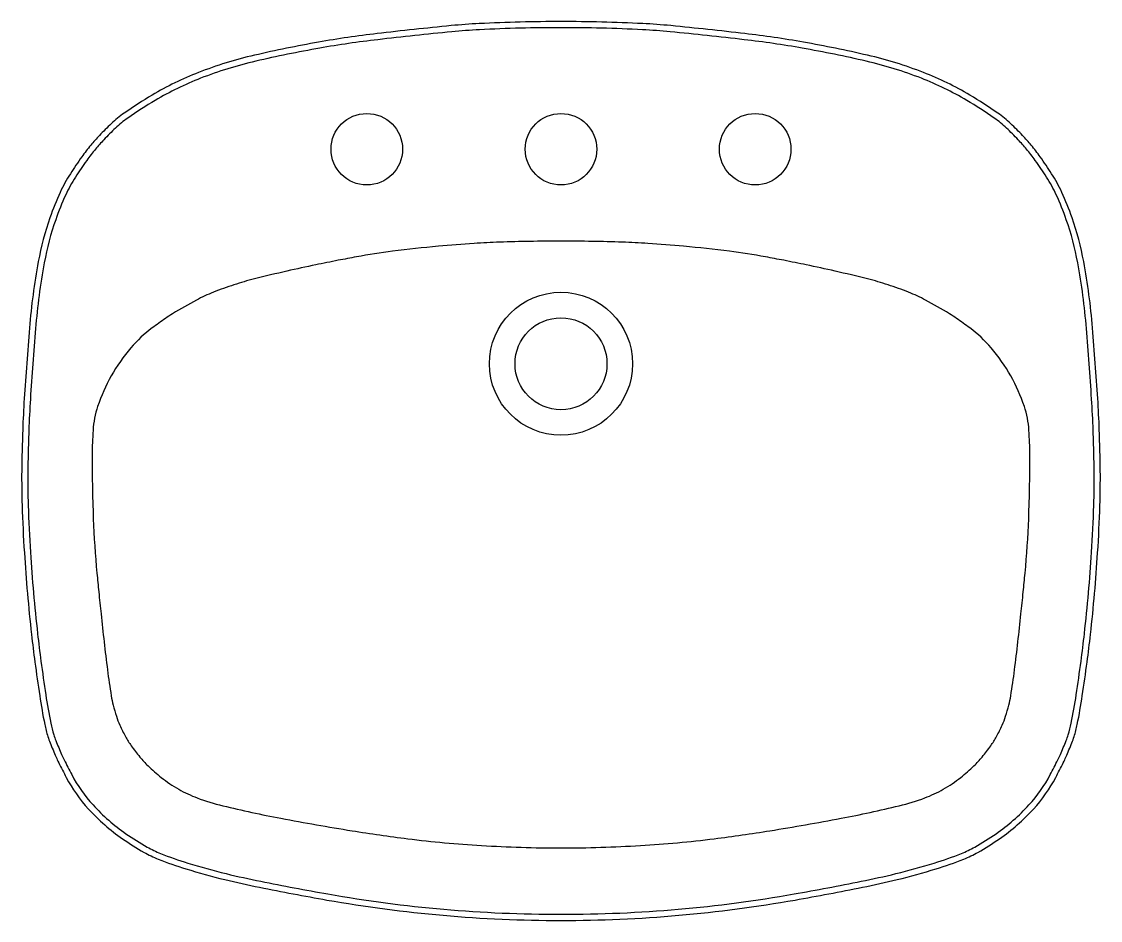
# Model space of a CAD drawing. Extents: x -825.481 to -824.954, y 506.442 to 506.882.
import ezdxf

# ---------------------------------------------------------------- set-up
doc = ezdxf.new("R2010")
doc.units = 0
doc.header["$LTSCALE"] = 50
doc.header["$MEASUREMENT"] = 0
doc.linetypes.add('HIDDEN', pattern=[0.375, 0.25, -0.125])
doc.layers.add('A-PECAS', color=2, linetype='CONTINUOUS')
doc.layers.add('ESC1-50', color=1, linetype='CONTINUOUS')

# ---------------------------------------------------------------- blocks, each defined once
blk = doc.blocks.new('L-43-S')
at = {"layer": 'A-PECAS'}
for points in [[(0, -0.035, 0.006249), (-0.01991, -0.03525, 0.006186), (-0.04, -0.036, 0.011988), (-0.05372, -0.03701, 0.004519), (-0.09, -0.0409, 0.014776), (-0.11854, -0.04508, 0.013271), (-0.15, -0.0515, 0.035994), (-0.17737, -0.05996, 0.040982), (-0.2, -0.071, 0.01876), (-0.21361, -0.07978, 0.03685), (-0.22, -0.085, 0.012932), (-0.22579, -0.09078, 0.016733), (-0.23, -0.0955, 0.018462), (-0.23442, -0.10122, 0.01337), (-0.24, -0.1095, 0.032867), (-0.24498, -0.1186, 0.025472), (-0.25, -0.131, 0.037612), (-0.25568, -0.15251, 0.025501), (-0.26, -0.185, 0.003806), (-0.26255, -0.21958, 0.008551), (-0.2633, -0.235, 0.001677), (-0.2637, -0.24899, 0.003906), (-0.2638, -0.255, 0.010465), (-0.2636, -0.2719, 0.007651), (-0.2625, -0.295, 0.006047), (-0.261, -0.31491, 0.005983), (-0.259, -0.335, 0.005336), (-0.25734, -0.34852, 0.004367), (-0.255, -0.365, 0.011845), (-0.25254, -0.37902, 0.02732), (-0.251, -0.385, 0.018467), (-0.24989, -0.38809, 0.008099), (-0.247, -0.395, 0.012687), (-0.2457, -0.39778, 0.004795), (-0.242, -0.405, 0.06487), (-0.23111, -0.4205, 0.055687), (-0.2145, -0.435, 0.021799), (-0.20393, -0.44167, 0.035434), (-0.197, -0.445, 0.019745), (-0.18346, -0.44976, 0.014412), (-0.1645, -0.455, 0.010865), (-0.14746, -0.45879, 0.005654), (-0.1145, -0.465, 0.021919), (-0.05765, -0.47249, 0.021782), (0, -0.475, 0.021782), (0.05765, -0.47249, 0.021919), (0.1145, -0.465, 0.005654), (0.14746, -0.45879, 0.010865), (0.1645, -0.455, 0.014412), (0.18346, -0.44976, 0.019745), (0.197, -0.445, 0.035434), (0.20393, -0.44167, 0.021799), (0.2145, -0.435, 0.055687), (0.23111, -0.4205, 0.06487), (0.242, -0.405, 0.004795), (0.2457, -0.39778, 0.012687), (0.247, -0.395, 0.008099), (0.24989, -0.38809, 0.018467), (0.251, -0.385, 0.02732), (0.25254, -0.37902, 0.011845), (0.255, -0.365, 0.004367), (0.25734, -0.34852, 0.005336), (0.259, -0.335, 0.005983), (0.261, -0.31491, 0.006047), (0.2625, -0.295, 0.007651), (0.2636, -0.2719, 0.010465), (0.2638, -0.255, 0.003906), (0.2637, -0.24899, 0.001677), (0.2633, -0.235, 0.008551), (0.26255, -0.21958, 0.003806), (0.26, -0.185, 0.025501), (0.25568, -0.15251, 0.037612), (0.25, -0.131, 0.025472), (0.24498, -0.1186, 0.032867), (0.24, -0.1095, 0.01337), (0.23442, -0.10122, 0.018462), (0.23, -0.0955, 0.016733), (0.22579, -0.09078, 0.012932), (0.22, -0.085, 0.03685), (0.21361, -0.07978, 0.01876), (0.2, -0.071, 0.040982), (0.17737, -0.05996, 0.035994), (0.15, -0.0515, 0.013271), (0.11854, -0.04508, 0.014776), (0.09, -0.0409, 0.004519), (0.05372, -0.03701, 0.011988), (0.04, -0.036, 0.006186), (0.01991, -0.03525, 0.006249)], [(0, -0.1425, 0.004166), (-0.01528, -0.14263, 0.004325), (-0.03, -0.143, 0.008151), (-0.04249, -0.14363, 0.005802), (-0.06, -0.145, 0.009875), (-0.08238, -0.14746, 0.012465), (-0.1, -0.1502, 0.003363), (-0.10892, -0.15188, 0.002698), (-0.12, -0.1541, 0.005673), (-0.13404, -0.15716, 0.004965), (-0.15, -0.161, 0.017077), (-0.15996, -0.16387, 0.016591), (-0.17, -0.1675, 0.02572), (-0.17834, -0.17135, 0.017591), (-0.19, -0.178, 0.014231), (-0.19353, -0.18032, 0.007526), (-0.2, -0.185, 0.056273), (-0.21037, -0.19472, 0.047515), (-0.22, -0.2085, 0.047831), (-0.22665, -0.2234, 0.066187), (-0.2289, -0.235, 0.004918), (-0.22922, -0.24132, 0.008463), (-0.2293, -0.245, 0.011111), (-0.22876, -0.27835, 0.013874), (-0.227, -0.305, 0.001465), (-0.22611, -0.31421, 0.00125), (-0.225, -0.325, 0.004921), (-0.22185, -0.35238, 0.01064), (-0.22, -0.365, 0.019519), (-0.21903, -0.36966, 0.016761), (-0.2175, -0.375, 0.027716), (-0.2158, -0.37941, 0.020926), (-0.213, -0.385, 0.026051), (-0.21021, -0.38946, 0.019708), (-0.206, -0.395, 0.030068), (-0.20199, -0.39931, 0.020513), (-0.1955, -0.405, 0.039978), (-0.187, -0.4108, 0.041406), (-0.178, -0.415, 0.028604), (-0.16544, -0.41884, 0.012898), (-0.137, -0.425, 0.006932), (-0.10221, -0.43111, 0.008908), (-0.075, -0.435, 0.01609), (-0.03891, -0.43833, 0.014983), (0, -0.4395, 0.014983), (0.03891, -0.43833, 0.01609), (0.075, -0.435, 0.008908), (0.10221, -0.43111, 0.006932), (0.137, -0.425, 0.012898), (0.16544, -0.41884, 0.028604), (0.178, -0.415, 0.041406), (0.187, -0.4108, 0.039978), (0.1955, -0.405, 0.020513), (0.20199, -0.39931, 0.030068), (0.206, -0.395, 0.019708), (0.21021, -0.38946, 0.026051), (0.213, -0.385, 0.020926), (0.2158, -0.37941, 0.027716), (0.2175, -0.375, 0.016761), (0.21903, -0.36966, 0.019519), (0.22, -0.365, 0.01064), (0.22185, -0.35238, 0.004921), (0.225, -0.325, 0.00125), (0.22611, -0.31421, 0.001465), (0.227, -0.305, 0.013874), (0.22876, -0.27835, 0.011111), (0.2293, -0.245, 0.008463), (0.22922, -0.24132, 0.004918), (0.2289, -0.235, 0.066187), (0.22665, -0.2234, 0.047831), (0.22, -0.2085, 0.047515), (0.21037, -0.19472, 0.056273), (0.2, -0.185, 0.007526), (0.19353, -0.18032, 0.014231), (0.19, -0.178, 0.017591), (0.17834, -0.17135, 0.02572), (0.17, -0.1675, 0.016591), (0.15996, -0.16387, 0.017077), (0.15, -0.161, 0.004965), (0.13404, -0.15716, 0.005673), (0.12, -0.1541, 0.002698), (0.10892, -0.15188, 0.003363), (0.1, -0.1502, 0.012465), (0.08238, -0.14746, 0.009875), (0.06, -0.145, 0.005802), (0.04249, -0.14363, 0.008151), (0.03, -0.143, 0.004325), (0.01528, -0.14263, 0.004166)]]:
    blk.add_lwpolyline(points, format="xyb", close=True, dxfattribs=at)
for centre, radius in [((0, -0.0975), 0.0175), ((0, -0.2025), 0.035)]:
    blk.add_circle(centre, radius, dxfattribs=at)
at = {"layer": 'ESC1-50'}
blk.add_lwpolyline([(0, -0.038, 0.006249), (-0.01983, -0.03825, 0.006186), (-0.03985, -0.039, 0.011988), (-0.05343, -0.04, 0.004519), (-0.08965, -0.04388, 0.014776), (-0.11802, -0.04803, 0.013271), (-0.14932, -0.05442, 0.035994), (-0.17628, -0.06276, 0.040982), (-0.19847, -0.07358, 0.01876), (-0.21189, -0.08224, 0.03685), (-0.21794, -0.08718, 0.012932), (-0.22362, -0.09285, 0.016733), (-0.22769, -0.09742, 0.018462), (-0.23198, -0.10297, 0.01337), (-0.23747, -0.11111, 0.032867), (-0.24226, -0.11986, 0.025472), (-0.24717, -0.13198, 0.037612), (-0.25273, -0.15305, 0.025501), (-0.25701, -0.18524, 0.003806), (-0.25955, -0.21978, 0.008551), (-0.2603, -0.2351, 0.001677), (-0.2607, -0.24907, 0.003906), (-0.2608, -0.25503, 0.010465), (-0.26061, -0.27181, 0.007651), (-0.25951, -0.29481, 0.006047), (-0.25801, -0.31465, 0.005983), (-0.25602, -0.33467, 0.005336), (-0.25437, -0.34812, 0.004367), (-0.25203, -0.36455, 0.011845), (-0.2496, -0.37843, 0.02732), (-0.24814, -0.38409, 0.018467), (-0.24711, -0.38698, 0.008099), (-0.24425, -0.3938, 0.012687), (-0.24302, -0.39644, 0.004795), (-0.23934, -0.40361, 0.06487), (-0.2289, -0.41848, 0.055687), (-0.21279, -0.43253, 0.021799), (-0.20244, -0.43906, 0.035434), (-0.19589, -0.44221, 0.019745), (-0.18257, -0.44689, 0.014412), (-0.16378, -0.45209, 0.010865), (-0.14687, -0.45585, 0.005654), (-0.11398, -0.46205, 0.021919), (-0.05739, -0.4695, 0.021782), (0, -0.472, 0.021782), (0.05739, -0.4695, 0.021919), (0.11398, -0.46205, 0.005654), (0.14687, -0.45585, 0.010865), (0.16378, -0.45209, 0.014412), (0.18257, -0.44689, 0.019745), (0.19589, -0.44221, 0.035434), (0.20244, -0.43906, 0.021799), (0.21279, -0.43253, 0.055687), (0.2289, -0.41848, 0.06487), (0.23934, -0.40361, 0.004795), (0.24302, -0.39644, 0.012687), (0.24425, -0.3938, 0.008099), (0.24711, -0.38698, 0.018467), (0.24814, -0.38409, 0.02732), (0.2496, -0.37843, 0.011845), (0.25203, -0.36455, 0.004367), (0.25437, -0.34812, 0.005336), (0.25602, -0.33467, 0.005983), (0.25801, -0.31465, 0.006047), (0.25951, -0.29481, 0.007651), (0.26061, -0.27181, 0.010465), (0.2608, -0.25503, 0.003906), (0.2607, -0.24907, 0.001677), (0.2603, -0.2351, 0.008551), (0.25955, -0.21978, 0.003806), (0.25701, -0.18524, 0.025501), (0.25273, -0.15305, 0.037612), (0.24717, -0.13198, 0.025472), (0.24226, -0.11986, 0.032867), (0.23747, -0.11111, 0.01337), (0.23198, -0.10297, 0.018462), (0.22769, -0.09742, 0.016733), (0.22362, -0.09285, 0.012932), (0.21794, -0.08718, 0.03685), (0.21189, -0.08224, 0.01876), (0.19847, -0.07358, 0.040982), (0.17628, -0.06276, 0.035994), (0.14932, -0.05442, 0.013271), (0.11802, -0.04803, 0.014776), (0.08965, -0.04388, 0.004519), (0.05343, -0.04, 0.011988), (0.03985, -0.039, 0.006186), (0.01983, -0.03825, 0.006249)], format="xyb", close=True, dxfattribs=at)
at = {"layer": 'ESC1-50', "linetype": 'HIDDEN'}
for centre in [(-0.095, -0.0975), (0.095, -0.0975)]:
    blk.add_circle(centre, 0.0175, dxfattribs=at)
at = {"layer": 'ESC1-50'}
blk.add_circle((0, -0.2025), 0.0225, dxfattribs=at)

msp = doc.modelspace()

# ---------------------------------------------------------------- block references
at = {"layer": 'A-PECAS'}
msp.add_blockref('L-43-S', (-825.21753, 506.91692), dxfattribs=at)

doc.saveas('drawing.dxf')
